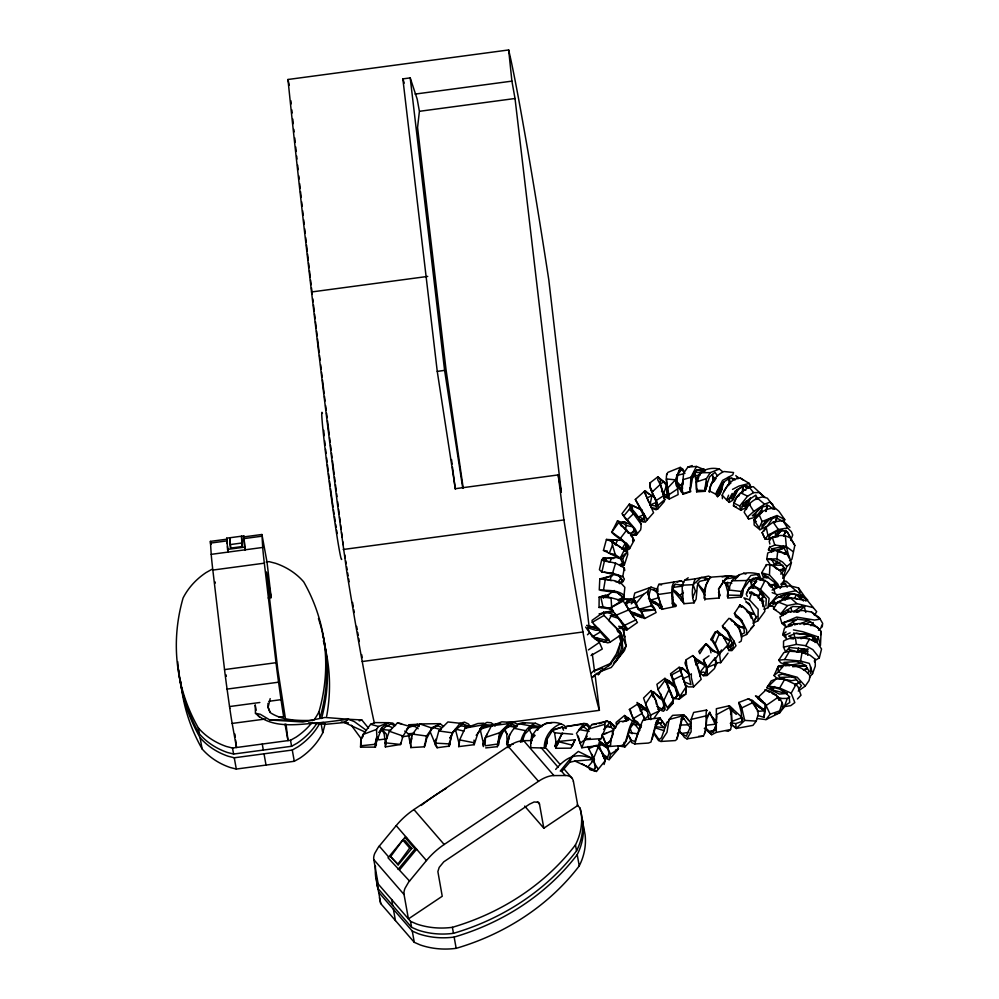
<?xml version="1.0" encoding="UTF-8"?>
<svg xmlns="http://www.w3.org/2000/svg" width="999" height="999" viewBox="0 0 999 999"><rect width="100%" height="100%" fill="white"/><g stroke="black" fill="none" stroke-linecap="round" stroke-linejoin="round"><path stroke-width="1.5" d="M498.651 740.296L497.377 746.665L485.689 747.914M680.244 467.382L667.919 472.352L666.645 474.375C665.322 482.804 668.98 490.771 669.268 499.001L678.109 494.617L677.709 488.798L675.424 479.832L680.244 467.382L683.016 469.23L683.953 471.491M707.329 710.639L706.393 710.089L693.668 712.424L691.108 719.405L691.096 731.805L686.937 738.873L684.427 737.424L681.143 732.791M706.018 483.516L705.132 491.296L706.917 485.601L706.83 481.393M723.563 482.754L720.154 494.105L717.532 496.653L715.596 494.08L722.577 480.394L732.791 474.837L733.553 472.527L724.025 471.516C715.734 474.987 710.314 483.391 709.278 492.132L710.139 486.725L712.624 481.693L715.833 478.671M766.258 510.939L767.057 504.57M497.377 746.665L499.525 732.804L509.015 723.588L513.836 722.489L518.106 724.425M691.32 673.776L691.308 677.572L693.581 686.862L688.149 686.887L685.938 685.114M762.462 592.894L762.449 595.891L760.526 593.756L761.688 591.458M656.168 703.958L656.181 701.236L652.359 692.856L653.421 691.683L659.602 698.239L663.336 700.561M807.754 655.344L807.354 649.313L789.472 647.502L785.589 651.735L783.503 647.102L783.553 641.083C793.406 635.064 806.568 637.562 816.67 641.845L821.54 649L819.33 657.841L814.222 661.001M704.307 728.371L711.738 734.702L716.283 732.392L716.358 708.716L729.258 705.769L742.07 717.532L732.13 721.353M728.209 649.2L730.868 649.837L730.893 646.278L732.879 644.555L726.66 630.282L724.238 627.909L727.697 630.931M614.335 590.521L608.503 594.58L602.21 596.653L611.051 597.752L611.75 609.14L602.946 606.68L599.05 607.492L599.15 597.127L605.506 595.179M753.059 623.251L758.016 620.704L758.154 609.303L749.425 599.8L743.918 597.877L745.666 600.037M631.43 613.099L644.755 618.493L656.106 612.562L655.032 609.877L651.311 605.831L647.777 591.408L649.238 588.099L651.161 587.175L657.454 589.335M683.691 582.479L681.256 580.794L673.776 582.03L672.077 586.55L671.765 592.532L672.352 604.133L674.088 605.844M741.158 636.962L746.553 634.49L746.628 630.082L741.196 619.505L734.44 613.411L739.897 605.144L742.844 606.48L749.15 613.036L751.373 618.418M706.393 710.089C705.406 718.693 707.754 728.296 703.383 736.126L686.937 738.873M705.132 491.296L696.665 491.833L696.365 481.968C697.789 470.392 709.365 466.608 719.392 469.068L722.314 471.378M810.414 673.613L810.576 666.895L809.277 663.373L800.536 661.063L784.615 659.552L778.671 660.239L780.856 662.886L789.709 665.759M483.866 744.193L483.953 740.584M633.466 617.007L626.598 606.043L626.735 601.261L631.405 599.238L635.476 601.086M730.581 722.677L735.726 723.613L741.795 721.54L741.258 712.15L738.736 702.497L748.351 698.788L752.284 700.436L763.211 709.165M625.237 721.266L619.692 721.428L614.223 728.271L610.826 739.597L610.664 744.967L607.142 746.59M672.364 696.94L674.775 698.551L679.233 699.138L685.814 694.105L686.088 686.912L679.12 667.282L670.504 673.776L673.613 679.595L677.659 695.691L674.775 698.551L672.165 697.027M692.257 465.546L687.874 467.082L683.691 473.151L681.543 492.232L675.511 480.994M725.798 730.644L728.171 731.343L730.544 729.545L731.655 725.212L731.118 713.161L729.258 705.769L733.328 709.877M757.717 499.038L755.806 495.104L743.581 503.234L740.896 510.277L733.478 505.856C733.778 497.052 742.344 491.283 749.125 487.112L753.358 486.713L764.872 497.452L759.19 492.594L753.546 492.619L747.602 496.178L739.735 506.031L740.896 510.277L744.892 508.154L748.438 503.558L750.374 497.814M612.362 575.699L599.8 578.896L599.263 589.984C607.467 590.646 616.858 589.647 623.751 594.967L623.838 597.739L620.916 600.474M765.908 606.056L766.258 598.738L756.618 588.074L753.009 588.024L753.408 585.551L757.379 578.533C765.521 578.933 772.652 584.914 774.924 592.632M779.482 587.35L777.684 583.866L769.455 574.987L769.929 564.822L766.408 564.635L761.663 572.852L763.099 576.598L767.095 577.934M786.013 631.917L782.766 634.727L785.376 635.102L786.438 638.661L782.766 634.727L784.465 628.234C794.055 621.565 807.105 622.627 817.319 627.31L821.128 631.443L820.441 645.504L818.231 636.962L802.734 631.705L793.456 629.907M746.515 486.113L749.113 486.813L743.268 485.939L735.301 491.196L730.756 498.301L732.205 499.063L738.099 489.273L732.854 500.162L729.307 502.372L729.507 498.364L732.192 493.444M636.301 535.014L636.937 532.529L635.064 528.796L623.751 515.984L629.42 509.215L630.631 505.956L632.33 505.506L632.479 509.677C637.537 515.197 642.644 521.753 640.621 529.857L636.301 535.014L630.581 535.676M805.669 600.799L805.806 598.264L798.538 587.961L790.271 585.864L777.259 587.212L772.09 590.109M376.436 740.821L375.437 747.127L360.564 747.152L361.076 743.081M470.017 726.261L468.494 724.038L464.523 722.14L460.127 723.276L452.435 732.854L448.826 746.503L449.475 742.207M483.816 723.189L477.859 723.526L465.122 728.096L459.665 739.909L458.678 746.615L474.2 744.68L477.909 733.154L482.467 724.974L486.938 722.389L491.246 722.776L495.104 726.086M608.316 597.265L608.503 594.58L605.469 597.427M776.123 536.463L781.742 530.319L775.773 536.088L769.355 538.361L769.63 534.415M682.779 590.734L682.779 601.848L672.552 589.872M644.405 515.484L644.205 518.069L641.395 520.067L638.786 519.63M531.056 742.869L531.73 734.29L529.083 729.195M410.402 742.22L410.801 747.589L424.45 746.802L424.65 744.28M685.851 692.232L686.213 687.986L680.381 669.442L682.529 668.206L689.51 674.337M758.303 715.634L764.01 717.307L765.197 703.558L758.154 698.613L763.124 701.61M776.235 587.961L776.585 583.978L763.898 574.225L765.284 576.61L768.081 577.459M498.751 741.121L498.376 745.366L499.587 736.163L503.346 730.744L511.85 724.138L517.082 726.31M623.838 597.739L624.85 587.35L620.791 582.867L614.31 580.631L599.8 578.896M742.257 492.432L742.856 486.263M755.906 499.488L756.168 496.928M689.76 487.612L690.759 491.583L682.954 494.305L682.929 493.556L690.159 491.458L690.921 477.285L696.44 466.458L705.169 469.98M728.621 485.576L729.033 481.605L728.034 477.41M531.081 742.981C530.993 727.01 551.361 717.095 564.472 725.636L565.859 727.859M650.849 507.38L656.118 508.666C658.578 499.225 648.813 492.032 649.987 482.904L657.841 476.848L667.207 484.702M663.798 498.476L664.148 495.379L660.202 483.479L660.339 479.483L663.686 481.918L666.458 485.551L667.07 496.553L668.206 494.53M763.885 609.29L768.056 607.679L769.118 598.376L760.464 589.56L753.408 585.551M625.586 529.932L626.098 525.499L622.402 522.677L620.279 524.063L621.565 526.498M666.708 710.401L672.964 703.396L673.326 700.224L665.983 679.857L668.843 680.619L675.524 685.976M710.838 577.784L708.803 576.073L695.254 578.821C691.907 586.288 691.345 595.067 694.043 602.834L683.903 603.696L681.268 599.25M816.008 642.457L816.333 639.61L813.636 636.838M626.648 543.256L625.187 549.837M758.378 597.902L760.651 591.645M782.929 578.121L786.825 566.458L782.504 562.012L776.86 558.803L777.809 550.749L773.925 550.499L767.731 552.996L766.745 559.278L770.554 565.059L782.367 565.222M663.473 495.292L665.584 497.14L668.156 497.252L668.456 494.767M822.227 626.972L822.652 623.364L819.342 617.657L811.5 612.037L802.559 610.501L788.711 611.75L785.152 613.074M683.903 603.696L682.342 597.352L682.167 585.214L693.119 584.677L701.186 577.397L709.415 579.008L699.362 581.418L697.339 585.714L696.128 599.088L694.043 602.834L693.855 600.649M507.992 739.31L507.28 744.692L508.016 747.714C506.431 738.336 511.675 729.47 518.893 723.763L522.727 722.677L535.539 723.301L541.92 726.036M656.48 500.974L655.806 506.018L650.012 505.007L651.935 495.479L644.268 491.458L635.327 499.438L647.377 519.73L645.354 522.177L640.471 521.028M715.459 728.621L716.882 715.821M726.66 630.282L733.865 640.933L732.966 647.589L730.868 649.837M795.204 598.438L795.766 594.33L801.198 599.338M605.282 561.088L605.656 558.453L618.893 557.292M696.703 490.284L704.732 490.497L706.443 478.621L710.264 472.639L719.392 469.068M761.937 601.186L762.374 598.214L764.41 596.316M820.604 634.977L821.128 631.443M743.244 590.721L742.232 595.941L741.096 596.99L727.709 598.076L728.283 589.934L731.892 580.806C738.448 572.34 749.4 571.528 759.015 574.125L761.288 579.495M688.885 720.516L683.716 714.71L672.602 715.359L669.018 719.53L666.995 732.317L660.926 741.458L658.578 740.621L653.658 733.266M767.057 508.666L767.532 505.631M769.867 544.03L769.23 541.433L770.591 538.473C776.81 534.94 784.415 534.14 790.596 538.236L794.817 545.404L791.932 559.19L789.547 560.701M458.678 746.615L459.44 741.995M603.496 590.147L605.319 579.383M622.789 576.585L624.288 567.844L615.584 563.161L601.635 560.189L599.4 569.68L601.873 572.052L612.587 573.151L622.789 576.585L624.4 579.083L622.914 581.793L619.73 583.728M690.446 489.011L693.331 473.651L697.339 469.855L703.808 469.105L704.919 471.328M742.632 492.794L743.206 486.213M764.01 717.307L766.071 705.556L765.197 703.558M800.536 661.063L802.147 652.022L789.46 651.236L783.828 652.609L778.671 660.239M400.649 743.131L400.599 744.48L385.377 746.927L386.226 742.394M784.839 593.693L783.928 598.463L777.846 602.847L773.276 604.258L772.726 602.11L777.846 602.847M677.597 474.65L676.61 486.026M695.729 658.478L692.844 655.569L686.251 659.677L686.625 665.659L690.946 684.627L683.94 681.718M683.716 714.71L682.117 715.996L677.11 739.073L675.361 740.559L660.926 741.458M676.61 738.698L679.457 731.58L682.105 718.681L684.065 718.818L690.559 728.259M766.133 565.933L766.408 564.635M705.931 665.097L694.879 657.916L696.403 660.327L705.069 665.796L699.637 672.764L703.134 675.524L705.506 673.289L706.468 668.768L703.471 659.702L709.028 655.844M648.676 596.166L650.574 589.16L657.829 591.396M789.472 647.502L789.035 649.475L797.264 651.835L804.457 650.898L808.203 649.038M681.88 485.452L683.154 479.72M741.096 596.99L741.558 591.495L746.84 580.506L750.861 575.449L759.015 574.125M814.622 662.037L815.234 659.303L810.014 655.194L802.147 652.022L805.644 653.958M498.951 741.021L503.346 730.744L499.7 735.551L501.585 732.367M773.276 604.258L774.237 600.024C783.94 592.22 798.151 591.808 807.729 600.024L804.457 597.627M760.326 579.932L758.229 577.684L749.849 580.007L741.558 591.495L740.709 595.192L742.057 593.431M679.233 699.138L679.869 696.428L686.088 686.912M601.873 572.052L604.52 560.639M312.662 720.379C298.439 720.741 282.355 720.654 270.217 712.587L268.144 707.18L270.18 698.626M375.437 747.127L374.987 744.305L376.873 736.35L376.498 729.407L378.509 726.485L388.411 722.689L392.769 723.076L395.554 725.524M425.099 745.154L426.673 738.536L432.167 728.171L440.172 723.663L443.506 726.435M722.052 484.24L720.291 491.72L717.969 493.369L723.963 481.88L729.982 477.934L735.289 479.782M617.032 629.382L619.742 630.844C623.026 638.511 619.293 646.852 617.981 654.607L608.866 665.621L592.395 676.985M556.006 748.276L557.879 741.52L575.124 739.76L570.841 748.164L556.006 748.276L554.994 746.053L555.993 741.882L554.532 732.704L551.498 729.595M386.064 742.095L385.552 744.218L384.165 733.94L381.993 729.532L390.684 730.319M765.821 511.538L767.282 505.581M603.646 757.754L609.14 759.677L610.514 754.195L601.798 735.027L612.075 730.806L612.587 733.703M665.596 726.086L659.752 717.869L656.48 722.502L661.051 722.851L660.589 724.687L664.497 727.722L655.506 726.685M773.126 509.115L768.618 505.606L761.812 506.993L752.309 515.684L754.607 516.296L757.841 514.735L761.675 510.327L762.736 506.031M704.757 600.049L705.406 599.075L719.055 598.051L719.817 595.217L718.918 591.071M449.213 746.128L437.125 747.727L435.502 743.144L438.798 730.956L447.939 721.952L460.127 723.276M621.303 566.396L622.652 563.511L620.591 558.853L603.458 550.399L606.43 539.435L622.877 540.447M652.135 739.16L654.882 729.145L659.752 717.869L665.621 725.936M690.634 726.161L686.388 736.213L681.306 733.503L678.533 729.545M783.978 522.252L784.727 519.555L778.883 511.226L775.636 508.528C766.82 507.142 758.678 513.099 754.008 520.117L754.17 525.062L759.927 529.707L767.244 526.186L773.189 517.382M697.589 481.056L699.038 475.911L702.297 471.241M730.431 723.513L736.263 728.458L752.959 725.374L756.28 721.091L758.129 714.535L758.029 711.101L752.284 700.436L752.459 702.772L758.029 711.101M408.566 724.762L419.205 724.213L409.39 726.323L403.009 736.051L400.599 744.48L385.252 742.819L385.377 746.927M775.986 521.353L777.247 516.933M604.095 764.497L605.207 760.676L602.597 752.934L596.328 745.304L588.723 748.651L593.581 758.378L595.292 768.381L593.918 769.742L574.949 761.063L569.655 762.287L561.763 771.453M619.105 635.976L620.928 641.57L616.308 653.995L608.866 665.621L611.313 663.811M777.809 550.749L786.675 553.958L789.085 556.368L791.42 562.674L789.485 569.243L783.216 578.433M658.516 477.235L657.654 479.695L660.252 484.465L664.822 499.5L664.173 501.673L658.066 508.678L656.143 509.765L652.434 508.616M756.892 718.518L765.996 719.592L770.129 714.173L779.732 710.851L782.192 702.597C778.421 695.991 772.402 691.196 764.884 689.747M410.801 747.589L410.502 740.097L412.575 734.115L419.98 723.95L432.167 728.171L426.561 736.026L424.45 746.802M612.587 573.151L615.584 563.161M743.581 503.234L742.207 506.381L745.341 505.906L748.75 499.363M816.533 642.519L818.231 636.962M777.297 669.293L778.171 666.458C789.048 662.712 803.933 666.196 810.201 676.286L809.015 680.669L805.269 686.088L798.238 691.046M609.977 580.382L611.313 576.061L613.623 574.275M673.776 582.03L658.778 584.39L657.005 589.073L657.617 594.555L662.549 609.228L661.525 609.34L675.624 606.43L676.323 605.369L672.827 601.997L674.163 605.781L672.876 605.794M520.442 742.307C522.465 734.265 527.297 726.048 535.539 723.301M622.127 566.196L624.3 565.109L627.734 554.532L627.459 551.823L611.775 541.495L606.43 539.435M714.797 666.358L715.983 662.699L715.034 658.041L707.329 667.369L707.217 675.399L703.134 675.524L707.217 675.399L714.397 668.643L716.67 663.661L715.034 658.041M749.425 599.8L751.872 592.307L749.6 591.982L749.712 593.468M412.088 737.999L410.239 743.556L408.316 733.815L404.732 731.056M602.934 756.355L607.579 757.517L609.128 752.834L603.334 737.062M504.245 729.944L506.73 733.778L507.28 744.692L506.63 743.656L509.702 734.352M730.669 725.586L731.493 723.101M676.86 477.809L678.296 473.526L681.58 469.33L684.952 473.426M727.11 647.34L727.871 645.054L722.652 635.639L715.309 631.718L710.751 639.497L715.159 643.568L719.492 653.783L720.654 662.699L715.446 662.649M798.563 647.951L797.264 651.835L804.02 648.875L804.457 650.898M747.065 592.782L747.926 590.234L751.211 586.962M652.172 695.341L653.421 691.683L651.985 694.143M666.458 485.551L663.823 493.206L661.5 491.383M730.556 714.11L731.543 711.251L730.469 708.416L730.581 709.49L736.3 714.335M360.564 747.152L360.801 739.747L363.112 734.452L370.629 724.287L375.237 722.602L388.411 722.689L381.905 727.559L378.958 732.379M704.42 733.591L705.744 729.819L706.755 719.105L709.777 712.275L715.147 724.213L706.081 725.286M575.124 739.76L571.778 746.503M385.252 742.819L389.323 731.243L397.465 722.901L401.561 723.738M821.852 625.137L820.766 628.234L818.456 630.269M789.847 696.902L787.262 698.426L784.665 705.769L789.734 702.509L789.06 696.328L783.291 690.634M704.732 490.497L709.64 476.81L714.997 472.377L717.469 475.836M809.477 677.235L812.549 673.688L815.284 666.058L815.234 659.303M598.264 745.504L581.805 747.764L588.736 728.983L591.758 724.612L607.442 721.053L614.16 725.774L615.434 728.383M727.859 646.153L729.832 640.721L723.85 637.936M704.869 491.158L706.917 485.601M774.962 522.514L777.047 516.833M634.84 743.943L639.198 728.471L643.031 719.992L659.752 717.869L656.58 720.841L650.973 742.07L648.463 743.056L634.84 743.943L631.68 742.619L628.908 736.138M727.347 631.006L728.945 633.116L723.338 627.946L722.427 625.923L728.995 618.294C736.588 622.552 743.731 632.117 741.121 641.196L739.098 642.394M623.051 629.52L626.773 630.019L627.335 628.521L610.302 607.954L623.239 601.061L624.213 599.25L631.405 599.238L634.053 601.198L631.268 603.846M521.915 742.082L524.987 733.903L533.466 725.599L541.72 726.748M598.788 740.521L601.061 738.686L605.357 728.171L604.695 724.35L605.894 721.191L609.977 722.09L614.16 725.774M686.251 659.677L684.964 663.061L686.625 665.659M773.363 551.46L768.468 549.825L769.767 546.453M728.583 495.204L726.698 500.049L729.307 502.372M790.646 540.359L792.731 535.002L791.283 531.618L787.587 527.984L782.716 520.479L773.139 522.177L766.158 527.135L762.125 532.592L765.197 539.185L770.604 539.423M611.775 541.495L612.512 545.054L609.278 553.271L615.234 554.507L620.179 558.254L622.652 558.628L627.459 551.823L620.179 558.254L617.007 557.38M715.459 726.41L713.099 732.367L709.652 731.693L705.257 727.672M487.075 734.14L482.792 744.642L483.553 743.88L480.094 729.108L491.933 725.749M641.508 725.087L634.802 741.395L631.443 740.434L628.546 735.114M609.865 562.112L611.45 558.216M593.581 758.378L597.814 748.026M227.048 539.16L210.389 541.383L211.214 554.345L262.712 547.452L261.938 534.54L266.995 561.925L271.179 597.589L268.157 598.001M812.199 625.037L813.236 622.502M692.607 477.859L694.867 472.365L697.339 469.855M783.528 535.988L785.901 530.257M719.542 633.291L715.197 643.618L712.287 639.984L710.751 639.497M783.878 535.751L785.614 531.63M734.09 503.234L736.763 496.965L740.634 492.819L747.602 496.178M613.161 733.89L610.027 742.582M712.287 639.984L715.821 631.78L717.494 631.168L721.84 635.252L730.793 640.596M754.607 516.296L756.43 512.087L761.563 506.88M741.795 721.54L742.919 718.943M381.905 727.559L376.061 743.206L376.323 745.129L376.223 739.035M739.098 606.93L739.897 605.144C747.564 608.641 753.721 616.907 753.808 625.474L746.553 634.49M692.619 597.689L695.479 591.233L693.119 584.677M778.521 529.97L775.773 536.088L775.037 531.668M569.655 762.287L572.377 756.293L578.334 751.423L594.417 759.377L591.97 761.213M746.278 509.527L747.901 505.944L750.324 504.345M607.654 746.615L623.588 745.429C627.859 737.936 627.822 728.833 632.404 721.515L634.889 720.267L637.562 722.027L639.61 725.249M626.735 601.261L625.811 603.271L626.598 606.043M796.078 679.832L791.62 680.694L776.435 677.846L774.025 675.511L778.171 666.458L780.931 666.183M615.509 544.542L617.419 540.422L609.715 539.785L613.086 542.469M759.927 529.707L759.19 527.872L762.112 521.553L776.972 515.472L784.727 519.555M572.627 734.228L562.175 733.278L556.381 745.554L554.994 746.053M719.967 635.164L720.479 634.078L717.494 631.168L719.342 634.165M673.326 700.224L667.369 707.704L658.054 689.672L656.93 684.303L664.909 678.333L668.905 689.785L663.998 700.174L665.134 709.59L663.448 711.251L657.767 709.178M756.693 581.393L749.063 588.086L746.216 594.08L747.289 596.378M599.412 672.839L598.201 674.862L601.298 671.191L611.226 667.494C619.23 658.016 625.074 645.129 620.666 632.692L618.356 631.268M683.191 585.302L675.024 584.265C671.578 589.697 672.652 596.428 673.201 602.497L672.827 601.997M722.427 498.676L722.215 495.154C725.436 487.425 731.006 478.434 740.309 478.059L749.262 483.416L751.023 487.025M620.179 558.254L624.512 549.575M682.167 585.214L684.615 580.307L688.211 577.797M757.03 579.233L757.379 578.533M624.7 551.036L627.996 547.152C624.013 540.584 616.67 537.587 611.7 532.292L617.482 520.879L620.691 522.015L624.425 521.89L631.48 525.062M710.838 484.765L712.337 481.793M506.63 743.656L509.228 738.536M760.464 589.56L765.134 580.357M513.836 722.489L501.798 721.84L491.446 725.798L485.452 737.437L483.029 744.58L483.316 746.59M780.082 588.511L784.165 580.619C784.065 572.764 777.047 566.82 769.929 564.822M764.16 530.993L766.158 527.135L767.931 535.314L765.197 539.185L762.125 532.592M562.175 733.278L557.879 741.52L572.777 745.279M681.842 719.929L683.703 716.345L685.639 716.458L691.158 723.363L687.649 724.837L680.194 725.037M720.017 493.269L722.152 489.185M708.591 580.319L705.981 585.314L703.983 598.201M721.528 649.937L714.51 660.414M729.869 587.986L727.771 591.883L727.547 597.002L727.821 592.082L725.249 582.554M774.537 589.51L776.623 585.626M436.288 738.736L434.49 742.057L429.995 731.393M627.609 548.776L625.836 551.223L629.632 548.613L634.203 540.222L630.706 534.365L617.482 520.879M782.205 706.992L790.771 705.631L794.817 702.584L791.183 693.169L795.953 684.59L784.64 679.42L776.173 678.895L771.24 680.868L766.832 687.737L779.295 694.068L786.85 693.443M761.675 598.476L763.548 595.167M756.718 616.383L753.795 621.515L756.243 617.432L749.113 603.558L745.878 601.748L749.675 605.019M766.832 687.737L776.173 678.895M783.503 647.102L796.39 644.392L805.756 645.704L809.577 638.985M767.844 685.938L779.707 688.011L784.64 679.42M784.615 659.552L789.46 651.236M660.089 608.366L662.012 606.256L656.006 602.647L649.55 600.724L657.567 604.782L660.089 608.366L660.976 606.855L658.054 594.929M625.499 542.969L621.828 549.213L626.148 547.44L626.71 545.267L625.386 543.119M537.537 730.331L539.06 727.834M615.609 661.837L622.914 649.887L622.152 641.395L620.928 641.57M589.497 769.43L596.453 771.453L605.207 760.676M566.108 728.546L562.162 727.085L552.884 729.757L546.59 739.972L545.516 746.453L547.127 743.081L546.291 739.272M610.826 739.597L606.58 745.242M705.968 643.718L699.787 653.683L698.825 651.348L705.968 643.718L710.102 648.438L710.963 652.834M814.385 615.372L816.683 611.675L807.704 600.874L790.172 597.664L777.834 601.86L773.488 608.778L783.241 615.496M774.662 686.538L772.489 689.984L770.229 687.699L772.926 686.725L772.489 689.984L784.277 693.019L787.187 692.944M731.817 583.266L727.334 582.442L726.023 584.527L722.652 580.456M723.638 491.983L728.209 484.802L730.818 483.229M735.139 579.482L739.635 574.562M696.665 491.833L696.852 488.886M706.418 717.494L709.777 712.275M650.786 719.655L650.624 715.084L645.591 703.895L652.172 693.706L650.849 690.883L653.646 692.145L659.877 697.489M680.943 670.654L682.529 668.206L688.923 673.913M664.098 705.694L661.925 709.065L656.755 706.318M672.901 587.537L675.024 584.265M535.014 735.501L532.08 738.436L530.656 744.13L530.869 747.677L545.079 748.051L547.29 741.608L546.728 738.711M614.897 727.684L609.977 722.09L605.357 728.171M363.249 736.088L360.801 739.747L361.176 744.367M555.681 769.417C567.469 755.531 577.397 752.372 594.417 759.377L574.949 761.063M604.682 561.301L603.458 557.966L601.635 560.189L603.458 557.966L605.656 558.453L606.218 561.55M768.056 607.679L771.328 602.872M576.46 733.453L583.903 723.451L587.162 723.788L590.109 726.997M642.819 615.946L641.645 617.607L631.293 613.486L634.939 613.211L642.819 615.946C641.033 609.24 634.278 605.769 633.428 598.513L634.777 593.019L651.161 587.175M654.108 718.131L659.165 710.926L656.181 701.236L652.172 693.706M723.963 481.88L716.907 491.845L717.532 496.653L719.305 494.63M674.775 698.551L678.146 693.781M618.281 581.768L620.741 578.309L618.418 575.137M587.25 736.176L584.74 739.697L580.207 743.293L581.805 747.764M768.468 549.825L770.504 546.977L774.799 545.017L786.338 546.64L793.144 551.66M613.448 663.436L620.304 655.444M622.127 652.959L626.086 645.878L623.513 629.457M807.567 673.189L809.053 671.166L805.419 665.172L796.353 661.538L783.89 662.399L790.733 665.097L797.464 666.345L806.555 665.746L792.657 666.72M390.597 856.643L402.797 840.084L404.907 840.446L411.825 848.426L398.326 864.772L390.597 856.643L398.326 864.772M397.515 864.635L409.715 848.064L411.825 848.426M762.087 603.458L763.86 601.073L759.74 600.149M719.193 596.053L719.817 595.217L718.493 592.395M658.054 689.672L665.197 680.144M656.43 722.889L658.279 720.441M611.7 532.292L618.618 522.714M611.575 531.98L620.416 538.311L626.773 529.97M765.996 719.592L779.794 712.749L783.641 707.742L782.192 702.597M720.654 662.699L728.021 653.134M623.751 515.984L621.94 513.698L629.382 504.058L641.021 509.615M758.016 620.704L764.822 611.376C764.884 603.146 758.803 596.066 751.872 592.307M767.12 520.092L762.1 525.149L761.937 527.534L770.903 517.757M798.663 689.173L801.41 685.639L795.454 678.284L789.56 675.674L782.367 674.2L778.296 675.249L779.994 677.484L793.418 676.822M620.579 524.987L622.402 522.677L624.425 521.89L626.71 523.863M615.734 661.688L624.437 650.611L626.086 645.878L620.666 632.692L617.744 631.78M775.274 508.653L767.382 498.201L763.099 496.928C754.695 497.777 746.927 504.345 744.18 512.287L748.588 518.981L755.444 517.345L761.675 510.327M676.972 475.187L681.58 469.33L679.332 470.741M618.531 600.973L622.664 596.915L616.383 591.733M521.353 740.808A24.85 11.376 -40.9 0 0 508.229 746.378L413.923 809.565A39.411 18.032 -40.9 0 0 396.191 825.624L378.296 847.314L374.762 853.371A21.891 10.015 -40.9 0 0 373.788 859.59L378.171 883.978M676.798 475.412L678.296 473.526M508.229 746.403L538.486 781.33L444.18 844.492A39.411 18.032 -40.9 0 0 426.448 860.551L408.554 882.242L405.02 888.298A21.891 10.015 -40.9 0 0 404.046 894.517L408.429 918.905L442.232 896.265L437.874 871.578L439.198 867.382L443.781 861.825L529.507 804.17L534.115 801.972L538.411 802.309A12.375 5.657 -40.9 0 1 539.497 804.12L543.831 828.208L577.759 805.481L573.426 781.443M680.219 488.661L682.205 486.176L677.884 484.265M476.173 735.314L485.277 724.7L493.419 725.324L483.479 726.548L479.857 729.233L485.277 724.7M786.3 613.523L780.444 614.21L787.362 605.606L796.965 603.671L813.273 607.617M718.406 589.16L723.588 581.493L729.545 575.761L737.724 576.71M644.755 618.493L641.42 611.463L638.461 609.415L636.313 603.184L643.531 594.368L647.777 591.408M560.252 771.066L572.377 756.293M406.581 837.624L404.97 837.337L388.049 857.816L409.515 881.031M398.089 869.417L415.01 848.925L416.62 849.225L399.7 869.704M780.706 574.125L784.677 569.517C781.705 562.499 773.95 559.365 766.745 559.278L771.353 559.04L774.525 564.435L777.334 561.038M774.025 675.511L778.221 672.09L784.515 664.697M643.019 521.79L642.494 519.23L645.254 515.996M593.918 769.742L595.666 767.719M609.14 759.677L618.431 748.9L617.769 745.991M587.449 767.357L593.418 760.514M785.127 600.199L790.334 594.23M647.377 519.73L653.558 512.712L644.268 491.458L645.279 490.696L648.738 493.781M727.859 647.802L732.791 642.432M618.356 745.916L624.912 746.94L631.268 740.097M797.477 698.963L800.998 695.204L798.014 686.788L795.953 684.59M667.369 488.399L675.424 479.832L676.41 485.914M551.023 731.73L552.884 729.757M727.871 645.054L719.492 653.783L712.349 640.596M680.581 670.229L682.529 668.206L679.12 667.282M456.268 728.496L453.758 731.081L449.925 738.199L451.098 735.938L449.675 745.217L449.662 742.407M406.456 729.32L409.39 726.323L397.465 722.901M623.451 744.193L626.098 741.483L630.007 728.833L634.29 721.927L639.46 724.812L640.896 727.584M797.502 594.605L799.487 596.366L805.806 598.264L795.941 590.671L777.559 594.767L768.606 605.644L774.475 606.843L768.993 605.082M750.898 628.383L753.808 625.474M677.347 733.691L679.457 731.58M753.408 584.79L755.594 582.617M651.223 690.459L643.556 698.014L645.591 703.895M663.998 707.03L661.925 709.065L663.985 708.791L663.586 704.345L660.501 693.468M628.271 533.054L631.306 533.229L634.527 530.069M759.19 527.872L754.008 520.117L761.937 512.387M580.956 727.709L579.083 729.545L589.16 731.38L583.878 726.922L580.956 727.709L586.013 724.687L589.385 727.934M627.135 519.867L633.466 513.723L629.382 504.058M632.916 541.446L633.965 540.434L632.542 540.359M730.456 723.451L736.263 728.458L744.705 720.404L756.28 721.091M556.381 745.554L558.329 743.706L555.993 741.882L558.978 741.483M763.973 703.558L755.456 695.928L758.591 696.927L765.746 690.134L769.605 692.02M502.222 731.305L505.856 727.909M658.066 508.678L658.004 505.382L656.243 500.437L651.985 492.12L660.252 484.465M810.926 625.699L812.999 623.788M591.508 672.914L593.681 670.928L611.101 663.186M592.644 677.222L596.977 673.264M379.358 732.542L386.238 726.261L390.959 723.975L394.817 725.586M587.449 634.765L589.66 632.742L587.674 627.734L591.333 627.235L599.163 629.22M812.662 639.422L814.809 637.474M774.462 509.34L772.664 504.308L770.017 502.122L764.547 504.158L753.758 511.451L747.964 516.67L748.588 518.981M603.583 729.382L607.442 725.911L611.138 727.085L613.636 730.144M693.581 686.862L701.186 679.357L694.879 658.391L692.844 655.569M470.154 726.972L462.787 723.8L452.435 732.854L438.798 730.956M658.004 505.382L664.822 499.5M643.506 719.992L649.088 715.309M786.825 566.458L791.42 562.674M632.317 720.928L624.587 715.484L616.158 722.389L616.108 724.05L618.756 723.176M308.579 722.926L325.524 724.312L344.368 722.527L348.389 719.255L361.813 719.954L368.531 728.159M779.732 710.851L783.641 707.742M665.971 682.492L668.843 680.619M430.744 729.27L440.172 723.663L419.98 723.95M529.97 728.246L533.466 725.599M668.681 720.966L666.808 722.377L661.525 737.712L659.015 739.647L653.833 732.205M783.678 546.353L780.169 548.988L775.986 550.262L771.715 548.888L783.166 546.441L786.338 546.64L789.372 558.453L783.166 546.441M579.857 729.295L586.013 724.687M789.41 594.355L783.928 598.463L778.433 596.715M796.94 612.3L804.819 606.555M631.405 599.238L625.811 603.271L634.053 601.198M784.352 553.696L786.688 552.022M793.368 611.962L801.885 605.931M615.759 615.409L607.367 612.462L603.671 612.15L592.045 620.354L592.257 622.34L609.028 639.697L609.902 642.307L607.729 642.844L595.192 639.035M805.032 669.942L807.354 668.306M778.845 700.112L781.193 698.463L787.262 698.426M626.773 630.019L637.449 622.514L623.239 601.061M599.163 746.066L601.51 744.442L608.104 747.102M770.129 714.173L766.071 705.556L778.258 697.177M588.386 649.924L599.388 642.407L602.285 649.013L591.008 655.519M460.514 725.336L462.787 723.8M609.902 642.307L620.554 635.127L616.845 628.508L608.641 620.391L612.075 614.547L617.544 616.271M669.143 494.567L677.709 488.798M618.98 583.241L622.564 580.819L619.78 576.148L604.295 572.127M771.478 552.135L773.925 550.499M610.514 754.195L618.431 748.9L615.609 750.087M811.65 639.835L813.998 638.286L815.009 642.494M634.727 721.365L629.382 709.427L637.612 704.058L637.037 702.447L647.389 710.077M625.149 626.648L625.499 628.821L618.806 628.309L624.974 625.549M614.223 728.271L616.108 727.06M727.871 648.226L730.893 646.278M683.453 592.794L679.582 595.304L674.775 591.957M695.716 664.834L699.375 662.474M656.243 500.437L664.148 495.379M784.29 553.833L786.737 552.26M735.301 491.196L743.88 485.776M528.671 729.357L531.755 727.397L540.234 727.222M507.055 727.147L511.85 724.138M647.464 710.039L640.734 704.819L638.898 705.981L647.614 711.55M780.444 614.21L792.881 606.468L804.307 606.98L805.831 612.412M818.768 628.546L808.74 620.504L797.414 619.23L788.273 624.887L791.233 625.199M660.264 484.028L663.686 481.918L657.841 476.848M631.306 533.229L634.415 531.318L634.228 528.746M600.624 631.805L592.295 636.85L607.879 640.671L594.243 624.949M729.507 498.364L726.698 500.049L722.215 495.154M633.341 718.618L642.345 713.224L638.249 703.858L640.734 704.819M681.218 600.399L683.029 599.313L676.123 591.67L672.652 589.335M592.257 622.34L604.008 615.421L603.671 612.15M600.012 671.827L603.758 669.667M211.938 569.293L205.956 572.652A70.242 60.277 -10.2 0 0 183.067 598.039A223.676 191.92 -10.2 0 0 198.339 727.909L199.413 733.915A70.242 60.277 -10.2 0 0 227.472 752.484L233.591 754.045L291.596 746.278L297.153 743.156A70.242 60.277 -10.2 0 0 317.32 722.614M198.339 727.909A70.242 60.277 -10.2 0 0 226.398 746.478L232.517 748.039L290.509 740.271L296.079 737.15A70.242 60.277 -10.2 0 0 312.163 722.389M178.746 669.979A223.676 191.92 -10.2 0 0 200.087 737.674A70.242 60.277 -10.2 0 0 228.147 756.231L234.266 757.791L292.27 750.037L297.839 746.902A70.242 60.277 -10.2 0 0 320.092 722.739M181.418 687.262A223.676 191.92 -10.2 0 0 202.11 748.925A70.242 60.277 -10.2 0 0 230.182 767.494L236.301 769.055L294.293 761.288L299.862 758.166A70.242 60.277 -10.2 0 0 322.752 732.779A223.676 191.92 -10.2 0 0 325.087 723.763M736.763 496.965L739.148 495.629M767.931 535.314L778.346 529.52L787.587 527.984M712.624 481.693L714.834 480.469M540.122 726.51L546.678 722.926L551.923 722.627M716.295 714.784L729.17 707.816M671.49 674.987L679.919 670.454M788.711 611.75L779.919 616.92L781.93 623.388L796.702 617.082L814.51 620.054L820.029 619.18L811.5 612.037M647.102 497.989L651.935 495.479L654.357 497.402M794.779 684.964L800.137 682.18M764.797 521.678L771.116 518.419L775.973 517.519L782.267 521.128M732.517 489.385L739.048 486.038L749.262 483.416L750.087 487.849M610.302 607.954L624.213 599.25L632.904 599.575M794.542 684.952L799.987 682.167M741.108 634.577L744.492 632.854L743.393 624.812L738.273 617.095L737.599 617.345M561.013 723.763C551.348 727.21 544.517 736.725 544.268 746.952L545.079 748.051M673.613 679.595L681.867 675.499M804.07 624.75L810.564 621.54M803.408 669.904L807.167 668.044M650.624 715.084L659.165 710.926M407.817 727.859L417.47 724.287L419.143 726.448M624.962 625.149L636.138 619.742M744.705 720.404L741.745 707.916L752.459 702.772M769.617 585.701L776.46 583.641M785.376 635.102L790.159 632.866M640.159 710.838L643.905 709.14L647.414 710.464M807.854 651.211L801.985 652.772M643.868 514.61L638.336 517.07L641.695 518.031L642.494 519.23M749.849 580.007L758.229 577.684M750.798 592.944L751.735 592.532M507.18 727.334L509.84 726.173L516.683 726.985M759.165 579.845L764.71 577.447L768.506 577.297M615.696 615.409L628.558 609.939M606.268 640.896L603.808 641.945L595.229 639.285M682.467 678.821L689.31 675.936M777.272 550.761L785.326 547.402L776.81 550.824M784.277 568.706L780.306 570.354L784.64 569.055M650.012 505.007L656.58 502.31M643.531 594.368L633.428 598.513L636.313 603.184M799.812 623.975L808.104 620.579M774.525 564.435L779.932 562.262M716.67 663.661L707.329 667.369L703.471 659.702M809.415 634.79L816.333 639.61L809.415 634.79L795.928 633.329L788.686 636.163L793.518 637.974M685.814 694.105L679.869 696.428L675.486 685.988M619.73 564.635L622.652 563.511M780.344 596.565L787.374 593.881L794.33 593.918M625.923 721.141L628.596 720.129L624.762 718.181M363.112 734.452L376.498 729.407M682.829 484.115L680.094 485.127L676.223 480.881M617.619 599.875L620.117 598.963M670.754 704.208L672.964 703.396M631.293 535.077L635.476 533.578C634.402 525.624 626.148 521.391 622.752 514.485M359.165 720.903L361.813 719.954M551.648 730.793L562.162 727.085L563.523 730.207M695.479 591.233L696.428 590.909M715.459 729.72L709.652 731.693L715.346 730.306M696.365 481.968L706.443 478.621M622.714 721.852L626.673 720.541L624.587 715.484M499.525 732.804L485.452 737.437L485.089 745.816L497.377 744.068M696.465 470.342L699.537 470.504L703.808 469.105M599.1 723.713L607.442 721.053M771.24 585.639L775.236 584.365L770.541 585.027L776.548 584.552M677.035 582.117L681.256 580.794M599.05 607.492L599.962 607.205M777.322 584.328L771.128 585.689M627.959 609.54L636.463 606.917M690.921 477.285L683.166 479.595L682.055 488.923L682.929 493.556M593.681 670.928L602.584 668.281M648.451 598.776L650.998 599.974L658.141 597.902M788.036 626.698L791.957 625.561M794.567 624.812L797.177 624.05M588.736 728.983L604.695 724.35M611.313 576.061L603.396 578.346L611.326 580.656M605.993 743.169L610.476 741.882M800.886 638.698L811.213 635.776M603.458 550.399L607.454 551.123M636.588 606.693L638.461 609.415L651.311 605.831M613.136 610.352L604.145 612.849L613.099 611.925M774.637 714.185L779.794 712.749M655.282 724.425L661.051 722.851M669.018 719.53L682.117 715.996M603.221 606.93L600.611 607.617L611.75 609.14L608.216 607.804M590.372 738.224L584.74 739.697L601.061 738.686M676.548 475.574L683.553 473.788M513.274 744.13L507.529 745.604L510.477 746.315M769.118 585.302L772.052 584.552M790.733 665.097L802.372 663.136M691.108 719.405L706.218 715.833M797.414 619.23L783.828 622.389L786.375 627.285L781.93 623.388M632.792 540.996L633.054 539.248M603.371 596.166L599.15 597.127L611.051 597.752L621.815 600.674M700.249 474.8L695.903 475.736L694.617 473.126M782.229 582.417L786.475 581.505L790.609 585.177M434.278 726.573L437.924 725.836L441.321 727.235M716.283 732.392L730.544 729.545M610.476 611.638L599.088 613.886L601.823 614.21M699.637 672.764L703.671 672.027L705.506 673.289M777.984 536.638L772.402 537.662L774.799 545.017M465.122 728.096L482.467 724.974M778.571 569.954L784.59 568.893M583.903 723.451L566.233 726.535L582.767 724.188M797.726 637.911L811.188 635.614M722.052 576.91L729.545 575.761L735.014 577.509L726.211 578.796M787.637 598.876L790.384 598.463M602.409 733.978L606.543 733.353M681.306 733.503L688.91 732.354M657.617 594.555L671.765 592.532M684.615 580.307L695.254 578.821M673.164 587.387L683.079 586.026M374.388 723.151A616.883 16.583 82.4 0 1 362.237 661.525A613.611 16.496 82.4 0 1 346.728 571.278L337.5 504.47A851.91 22.902 82.4 0 1 311.538 291.97A851.91 22.902 82.4 0 1 291.196 110.677L287.962 79.495L508.666 49.95L510.651 58.716A613.611 16.496 82.4 0 1 523.401 125.537A616.883 16.583 82.4 0 1 548.801 279.857L589.21 627.597M455.432 489.323L437.25 371.378L402.859 78.871L410.214 77.897L417.195 99.138L419.393 111.314L417.57 127.51L446.004 369.368L463.224 488.136M415.06 94.093L511.9 81.131L515.022 98.501L561.313 492.295L558.191 474.925L455.194 488.711A851.91 22.902 82.4 0 1 452.485 467.207M419.717 111.264L515.022 98.501M311.538 291.97L427.722 276.423M437.25 371.378L444.605 370.392L462.787 488.336M227.51 546.49L227.909 552.11L226.711 538.174L243.806 535.889L245.005 549.825L243.806 535.889M243.719 536.925L261.888 534.49M210.402 543.106L227.098 540.871L226.711 538.174M244.193 538.573L261.9 536.201M230.082 544.592L241.845 543.006L241.521 536.213L242.357 546.528L230.594 548.101L229.745 537.787L230.594 548.101M227.522 549.413L244.618 547.127M343.219 549.487L563.911 519.942L567.432 541.733A613.611 16.496 82.4 0 0 582.941 631.98A616.883 16.583 82.4 0 0 599.4 710.339L506.805 722.727M266.134 562.037L269.081 561.638L275.649 563.324A70.242 60.277 -10.2 0 1 303.708 581.88A223.676 191.92 -10.2 0 1 318.981 711.763L320.055 717.769A223.676 191.92 -10.2 0 0 318.456 618.531M264.323 563.174L276.024 662.699L224.538 669.592L212.837 570.067L264.323 563.174A39.411 1.061 82.4 0 1 262.712 547.477M362.237 661.525L582.941 631.98M224.525 669.567A24.85 0.662 82.4 0 0 226.848 687.424L227.073 689.098L278.571 682.192L281.293 701.373A29.558 0.799 82.4 0 0 283.666 716.533M227.073 689.098L229.545 706.555L259.84 702.497M268.931 701.286L281.044 699.662M229.795 708.279A29.558 0.799 82.4 0 0 232.168 723.426L265.497 719.005M279.121 717.17L283.666 716.57M386.426 738.848L378.708 739.884A616.883 16.583 82.4 0 1 377.947 737.312M401.86 736.787L409.578 735.751M491.371 724.799L500.636 723.563M723.451 628.021L724.949 627.822M317.707 723.164L348.389 719.255L354.37 721.64L366.496 730.456M491.446 725.798L509.015 723.588M641.42 611.463L655.032 609.877L638.461 609.415M705.132 579.495L709.415 579.008M361.051 745.766L374.987 744.305M414.423 733.191L408.316 733.815L412.25 735.664M785.064 665.784L789.185 665.384M749.063 588.086L753.321 587.699M323.626 722.439C301.436 723.663 273.426 730.344 255.469 713.311L255.195 704.857L256.169 710.264M757.379 711.388L764.872 710.751L752.434 702.896M781.056 584.19L785.551 583.828L787.15 587.287M626.048 718.481L628.671 718.269M591.758 724.612L596.228 724.263M687.874 467.082L696.44 466.458M703.383 736.126L698.676 736.313M778.258 698.663L781.193 698.463L778.396 698.089M681.068 718.98L684.065 718.818M781.131 584.053L785.551 583.828L782.479 583.428M529.87 727.846L540.084 727.347M766.745 559.278L776.86 558.803M386.238 726.261L388.773 726.148L392.232 727.534M522.514 740.659L532.142 740.584M573.389 781.468A29.558 13.524 -40.9 0 0 566.358 775.511L552.772 775.599A24.85 11.376 -40.9 0 0 538.486 781.305M731.892 580.806L746.84 580.506M794.417 611.888L798.9 611.813M700.649 472.714L710.264 472.639M770.229 687.699L774.65 687.687L779.457 689.035L785.177 692.507M255.469 713.311L260.314 714.285L269.842 719.967L292.482 720.029M631.818 724.362L639.46 724.812M786.625 531.418L790.284 537.187L787.487 531.967C781.118 528.658 773.963 531.505 769.168 536.201L769.355 538.361M728.571 650.574L731.955 650.624L735.988 645.766L733.865 640.933M600.037 630.319L595.579 630.244L587.674 627.734M727.497 595.117L740.684 595.367M603.284 558.229L613.723 558.478M507.704 726.335L513.648 726.573M409.228 726.123L415.072 726.41L418.181 728.771M435.502 743.144L449.001 743.88M269.842 719.967L302.909 721.99L324.925 717.444L348.389 719.255M783.953 553.746L786.675 553.958L778.184 551.648M610.114 573.114L613.211 573.364M600.699 590.359L617.332 592.682L622.664 596.915M593.868 638.186L598.264 638.548M778.209 530.207L783.478 530.656M782.367 674.2L785.177 674.437M672.227 675.249L671.028 675.149L677.659 695.691M632.429 724.163L634.865 724.375L639.785 730.456M341.308 721.915L348.439 722.889M605.207 726.548L611.138 727.085L609.977 722.09M411.488 726.086L415.072 726.41M675.424 479.832L666.42 478.958L668.156 497.252M753.146 594.755L758.691 595.279M460.776 725.873L468.693 726.785M554.532 732.704L562.949 733.666M728.283 589.934L741.558 591.495M795.928 633.329L809.665 635.002M630.119 732.829L637.662 733.766M701.573 472.989L694.13 472.052L697.09 481.106M756.38 581.393L750.324 580.606L751.835 586.5M412.575 734.115L426.561 736.026M522.727 722.677L525.024 723.001M743.268 485.939L749.113 486.813M753.209 578.109L756.206 578.571M622.29 745.217L623.588 745.429M747.389 612.412L754.245 614.185M793.506 638.96L790.509 638.461L795.354 637.549L796.39 644.392M618.668 626.261L622.777 626.972M518.893 723.763L530.319 725.823M658.778 584.39L661.588 584.902M750.087 613.498L754.407 614.31M626.098 525.499L632.854 526.798M459.665 739.909L474.325 742.806M514.198 728.333L525.649 730.681M782.217 667.382L778.171 666.458L778.233 670.853M463.961 731.081L455.344 729.108L459.165 743.893M615.384 581.605L620.791 582.867M717.22 653.358L719.817 653.97M666.645 474.375L667.307 474.537M531.73 734.29L534.59 735.039M598.301 628.458L586.7 625.399L597.739 628.558M432.192 727.247L441.071 729.632M778.221 672.09L797.202 677.247L805.269 686.088M761.663 572.852L769.455 574.987M370.629 724.287L378.509 726.485M783.678 580.731L786.475 581.505M609.178 561.85L604.295 560.476L603.458 557.966M812.199 640.546L816.67 641.845M662.674 493.831L666.545 495.017L665.584 497.14L669.268 499.001M610.239 615.759L619.143 618.531L621.303 621.59M758.403 598.014L762.761 599.412M655.419 727.896L664.285 730.756M389.323 731.243L403.009 736.051M596.453 771.453L590.909 769.492L585.876 765.821M760.838 592.931L763.286 593.806M747.077 611.251L754.208 613.886M629.345 611.051L634.939 613.211M344.368 722.527L365.135 732.055M777.834 601.86L787.362 605.606M666.758 681.867L675.461 686.4M772.19 592.632L777.559 594.767M745.791 490.259L743.244 489.248L742.906 486.513M743.493 573.164L745.853 574.113M733.478 505.856L736.338 507.055M759.64 579.12L763.636 580.794M731.655 478.046L734.165 479.108M664.909 678.333L671.827 683.578M375.487 866.158A70.242 60.277 -10.2 0 0 375.649 876.71L376.935 882.554L410.527 921.328L416.595 923.975A70.242 60.277 -10.2 0 0 452.385 927.309A223.676 191.92 -10.2 0 0 575.461 844.879A70.242 60.277 -10.2 0 0 581.306 813.648L580.107 808.191L577.185 804.832M376.398 878.208A70.242 60.277 -10.2 0 0 376.723 882.716L378.022 888.561L411.6 927.334L417.669 929.982A70.242 60.277 -10.2 0 0 453.471 933.316A223.676 191.92 -10.2 0 0 576.535 850.873A70.242 60.277 -10.2 0 0 582.392 819.642L580.107 808.191M377.135 883.466A70.242 60.277 -10.2 0 0 377.397 886.463L378.696 892.319L412.275 931.08L418.344 933.728A70.242 60.277 -10.2 0 0 454.145 937.074A223.676 191.92 -10.2 0 0 577.21 854.632A70.242 60.277 -10.2 0 0 583.066 823.401L581.855 817.944L585.089 834.664A70.242 60.277 -10.2 0 1 579.245 865.883A223.676 191.92 -10.2 0 1 456.168 948.326A70.242 60.277 -10.2 0 1 420.367 944.992L414.298 942.344L380.719 903.571L379.42 897.726M779.707 688.011L791.183 693.169M642.369 510.214L632.33 505.506M719.779 653.646L710.364 649.25L713.698 651.535M699.537 470.504L703.446 472.327M773.488 608.778L776.136 610.014M794.505 597.839L797.065 599.05M767.22 690.858L769.742 692.095M772.252 693.331L776.036 695.167L779.158 699.924M772.177 693.281L776.036 695.167M709.278 490.884L715.596 494.08M733.616 502.922L739.735 506.031M735.951 624.437L742.394 627.872M581.78 763.698L584.515 765.122M674.987 604.67L672.327 603.259L675.624 606.43M649.55 600.724L658.653 605.519M650.998 599.974L656.006 602.647M787.137 610.089L790.896 612.137M805.756 645.704L812.849 649.65L819.33 657.841M734.702 624.3L739.297 626.873L744.218 627.647L739.797 626.41L735.202 623.364M758.104 706.343L764.822 710.102M743.818 485.776L748.164 488.299L744.979 486.138M607.554 748.239L598.913 742.844M782.716 520.479L789.922 527.397M601.635 753.196L607.579 757.517M610.002 539.822L613.361 541.845M741.882 620.529L735.726 616.833L734.44 613.411M656.53 694.829L662.499 698.738M712.237 474.413L713.136 477.01L715.784 478.646M754.008 520.117L756.318 521.553M626.286 551.348L614.098 542.857L615.609 545.029M740.309 478.059L743.556 480.194M759.29 707.267L763.074 709.789M771.715 548.888L774.175 550.549M748.351 698.788L752.259 701.473M671.915 685.014L675.561 687.537M618.181 557.155L620.591 558.853M629.42 509.215L633.466 513.723L638.823 517.557M720.479 634.078L722.652 635.639M620.416 538.311L628.671 545.579L629.632 548.613M598.688 740.384L605.669 745.666M464.348 726.223L466.396 727.809M606.455 746.977L599.887 741.67M747.889 502.185L746.29 500.936L745.341 505.906L742.557 502.997M758.154 698.613L764.485 703.633M697.202 583.091L703.995 590.809M757.292 498.076L764.547 504.158M790.271 585.864L795.941 590.671M697.801 660.364L701.098 663.174M625.536 518.681L627.609 520.454M713.548 651.123L705.669 643.781M790.172 597.664L796.965 603.671M752.697 593.394L754.632 595.117M773.576 566.146L776.91 569.243M653.895 589.797L658.378 593.968M210.389 541.383L211.101 544.43M714.959 652.135L706.83 644.28L710.102 648.438M585.626 627.085L589.66 632.742L599.388 642.407M620.279 524.063L628.446 533.029M381.993 729.532L386.163 733.828L387.3 738.311M706.043 728.746L711.738 734.702M712.437 717.732L717.045 722.589M257.742 715.222L259.415 717.007M722.427 625.923L727.459 631.468M629.382 709.427L630.956 711.201M604.008 615.421L616.845 628.508L617.544 631.343M758.591 696.927L766.071 705.556M544.792 746.765L559.915 764.235M563.948 768.893L572.015 778.196M541.033 747.552L558.179 767.344M561.201 770.841L565.234 775.499M523.613 740.621L553.871 775.549M537.474 801.797L539.497 804.12M524.662 806.093L543.831 828.208M413.923 809.565L444.18 844.492M396.178 825.624L426.436 860.551M404.97 837.337L415.01 848.925M402.797 840.084L409.715 848.064M379.258 846.103L388.711 857.017M373.776 859.59L404.046 894.517M799.487 596.366L803.521 601.011M749.075 579.408L751.985 582.792M716.408 722.102L709.889 714.048M619.917 537.624L622.34 540.571M633.466 513.723L640.933 524.025M749.125 487.112L753.546 492.619M668.905 689.785L670.916 692.369L672.489 697.027L670.903 694.53M635.327 499.438L644.63 517.544L644.73 520.579M649.987 482.904L650.549 483.628M650.312 488.199L652.797 491.583M351.298 725.224L361.251 738.798M767.632 582.454L771.178 587.337M620.741 578.309L622.564 580.819M589.66 632.742L592.307 636.4M773.139 522.177L778.346 529.52M757.08 574.575L760.651 579.645M813.323 637.112L815.534 640.309M792.307 620.804L794.829 624.45M698.226 584.615L704.932 595.204M598.089 768.793L594.867 763.96L591.433 753.995L592.944 756.543M735.838 475.499L737.811 478.459M437.125 747.727L434.827 744.23L434.54 741.146M654.782 608.791L651.872 604.333L647.739 593.843M749.225 504.033L753.758 511.451M625.499 628.821L615.322 613.985M689.809 674.612L685.389 664.372M790.596 538.236L794.817 545.404M630.706 534.365L632.966 538.261M654.495 497.477L655.819 499.8M682.954 494.305L678.433 484.315M741.745 707.916L738.736 702.497L740.833 706.343M702.21 588.836L704.02 592.245M637.612 704.058L644.892 719.592M505.207 730.306L507.092 734.103M623.376 634.303L624.75 637.075L622.852 628.571M731.768 621.078L730.843 619.143L736.176 624.387L739.185 629.02L741.433 636.151M648.688 501.86L644.268 491.458M783.054 565.821L784.677 569.517M758.915 514.16L762.112 521.553M725.411 582.454L727.01 586.238M268.182 707.854L269.93 712.175M630.519 711.962L633.766 720.554M630.094 728.234L632.117 733.741M577.01 734.577L580.207 743.293L578.234 736.088M798.538 587.961L800.124 592.332M695.142 662.112L694.879 657.916L699.675 671.99L700.062 676.286M587.974 746.503L588.723 748.651M604.695 759.565L598.688 744.567L599.263 747.177M649.725 485.239L651.985 492.12M402.859 78.871L404.258 83.129M737.524 476.61L738.186 478.658M643.668 716.121L644.917 720.029M670.529 693.281L668.606 687.05L669.055 691.283M671.927 594.78L672.714 597.439M810.576 666.895L812.549 673.688M638.611 517.17L639.785 521.216M612.512 545.054L615.234 554.507M694.168 473.464L696.241 480.844L696.453 489.51M674.163 605.781L672.464 598.601M598.351 744.23L599.412 748.351M622.652 558.628L624.3 565.109M705.406 599.075C702.684 591.633 705.794 583.266 710.364 577.21L729.545 575.761L725.461 578.658L718.756 589.16L719.055 598.051M790.821 607.255L791.82 611.438M643.606 513.261L644.63 517.544M287.962 79.495L289.285 85.34M600.799 597.04L602.946 606.68M727.334 582.442L728.845 589.323M646.103 705.082L648.963 719.13M624.013 742.394L624.912 746.94M729.395 478.359L730.182 482.442M624.288 567.844L624.775 570.491M575.461 844.879L576.535 850.873M577.21 854.632L579.245 865.883M452.385 927.309L453.471 933.316M454.145 937.074L456.168 948.326M410.527 921.328L411.6 927.334M412.275 931.08L414.298 942.344M391.645 899.537L392.719 905.531M393.394 909.29L395.429 920.554M376.935 882.554L378.022 888.561M378.696 892.319L380.719 903.571M320.979 722.926L322.752 732.779M271.179 597.589L266.496 571.99L277.784 669.43L285.364 718.231M290.509 740.271L291.596 746.278M292.27 750.037L294.293 761.288M285.027 724.075L287.999 740.609L286.064 724.2M262.25 744.055L263.324 750.062M264.011 753.82L266.034 765.072M232.18 723.463L236.501 747.502L235.627 740.047M232.517 748.039L233.591 754.045M234.266 757.791L236.301 769.055M200.087 737.674L202.11 748.925M344.767 554.944L345.229 557.867M345.704 560.789L346.166 563.711M652.359 692.856L652.996 696.94M682.205 486.176L682.567 488.536M603.221 597.152L603.371 598.176M241.845 543.006L242.357 546.528M594.63 672.065L592.295 653.846M595.279 676.523L599.4 710.339M229.545 706.555L229.795 708.266M278.571 682.192L278.334 680.531A24.85 0.662 82.4 0 1 276.024 662.674M793.943 632.717L794.729 638.423M330.519 488.636L332.255 501.198M638.249 703.858L638.586 706.268M337.637 501.723L338.224 506.331M338.611 509.403L339.198 514.01M339.598 517.082L340.184 521.69M340.572 524.762L341.171 529.37M341.558 532.442L342.145 537.05M342.732 541.658L343.132 544.73M226.111 674.899L226.286 676.323M558.191 474.925L563.911 519.942M332.48 460.839L334.166 474.263M334.553 477.247L335.115 481.73M335.489 484.715L336.238 490.671M336.613 493.656L336.988 496.64M410.214 77.897L444.605 370.392M234.927 734.078L235.277 737.062M735.726 723.613L736.263 728.458M215.185 581.967L215.297 583.066M293.856 129.433L294.118 131.893M294.755 137.924L295.229 142.445M295.704 146.965L296.191 151.486M296.666 156.006L296.978 159.016M776.585 583.978L777.01 587.999M508.666 49.95L511.9 81.131M290.921 100.787L291.233 103.834M291.845 109.927L292.158 112.974M292.782 119.068L293.256 123.639M713.136 477.01L713.611 481.693M785.364 535.864L786.338 546.64M695.966 661.7L696.241 664.697M665.983 679.857L666.171 682.342M227.098 540.871L227.31 543.681M267.944 703.421L268.144 707.18M762.724 603.783L762.861 606.543M657.729 588.149L657.866 590.859M712.712 476.248L712.936 482.067M731.543 711.251L731.917 721.852M474.038 740.097L474.2 744.68M774.662 583.828L774.725 586.613M523.201 737.537L523.239 741.108M212.824 570.042A39.411 1.061 82.4 0 1 211.214 554.37M318.981 711.763A70.242 60.277 -10.2 0 1 313.873 720.129M181.231 685.764A223.676 191.92 -10.2 0 1 180.769 681.243M322.515 633.953A223.676 191.92 -10.2 0 1 321.566 718.518M199.413 733.915A223.676 191.92 -10.2 0 1 177.722 661.688M323.376 640.809A223.676 191.92 -10.2 0 1 326.661 716.208M337.187 533.503A59.403 1.598 82.4 0 1 336.638 530.307M336.151 527.26A59.403 1.598 82.4 0 1 335.701 524.438M335.227 521.441A59.403 1.598 82.4 0 1 334.503 516.683M334.103 514.035A59.403 1.598 82.4 0 1 333.491 509.877M333.079 507.017A59.403 1.598 82.4 0 1 332.455 502.659M330.157 485.964A59.403 1.598 82.4 0 1 329.545 481.343M329.133 478.259A59.403 1.598 82.4 0 1 328.546 473.688M328.172 470.716A59.403 1.598 82.4 0 1 327.435 464.835M327.085 461.975A59.403 1.598 82.4 0 1 326.586 457.829M326.061 453.434A59.403 1.598 82.4 0 1 325.587 449.25M325.162 445.367A59.403 1.598 82.4 0 1 324.687 440.834M324.188 435.664A59.403 1.598 82.4 0 1 323.776 430.319M452.11 464.148A851.91 22.902 82.4 0 1 451.536 459.565M362.225 657.642A577.809 15.534 82.4 0 1 361.675 654.632M359.303 641.47A577.809 15.534 82.4 0 1 358.753 638.411M358.204 635.302A577.809 15.534 82.4 0 1 357.692 632.367M357.167 629.395A577.809 15.534 82.4 0 1 356.643 626.373M354.258 612.474A577.809 15.534 82.4 0 1 353.771 609.64M353.284 606.78A577.809 15.534 82.4 0 1 352.547 602.422M349.113 581.755A577.809 15.534 82.4 0 1 348.626 578.796M348.139 575.811A577.809 15.534 82.4 0 1 347.64 572.802M347.153 569.767A577.809 15.534 82.4 0 1 346.653 566.72M332.093 457.792A767.057 20.617 82.4 0 1 331.518 453.134M331.131 450.025A767.057 20.617 82.4 0 1 330.544 445.379M330.157 442.295A767.057 20.617 82.4 0 1 329.583 437.662M329.208 434.577A767.057 20.617 82.4 0 1 327.497 420.779M327.11 417.719A767.057 20.617 82.4 0 1 326.548 413.161M326.173 410.114A767.057 20.617 82.4 0 1 325.612 405.569M325.062 401.024A767.057 20.617 82.4 0 1 324.5 396.491M324.138 393.481A767.057 20.617 82.4 0 1 322.49 379.995M322.128 377.01A767.057 20.617 82.4 0 1 321.566 372.377M321.191 369.293A767.057 20.617 82.4 0 1 320.629 364.685M320.08 360.09A767.057 20.617 82.4 0 1 319.518 355.507M319.156 352.46A767.057 20.617 82.4 0 1 317.52 338.836M317.158 335.764A767.057 20.617 82.4 0 1 316.596 331.094M316.221 327.984A767.057 20.617 82.4 0 1 315.484 321.778M315.122 318.693A767.057 20.617 82.4 0 1 314.573 314.073M314.21 311.001A767.057 20.617 82.4 0 1 313.486 304.895M313.124 301.86A767.057 20.617 82.4 0 1 312.774 298.826M312.225 294.093A767.057 20.617 82.4 0 1 311.488 287.837M311.126 284.715A767.057 20.617 82.4 0 1 310.577 280.045M310.214 276.948A767.057 20.617 82.4 0 1 309.503 270.779M309.141 267.72A767.057 20.617 82.4 0 1 308.616 263.137M308.266 260.09A767.057 20.617 82.4 0 1 307.567 254.033M307.217 251.024A767.057 20.617 82.4 0 1 306.531 245.03M306.193 242.045A767.057 20.617 82.4 0 1 305.682 237.587M305.182 233.154A767.057 20.617 82.4 0 1 304.683 228.759M304.183 224.313A767.057 20.617 82.4 0 1 303.671 219.768M303.159 215.247A767.057 20.617 82.4 0 1 302.66 210.752M302.16 206.281A767.057 20.617 82.4 0 1 301.661 201.835M301.174 197.427A767.057 20.617 82.4 0 1 300.537 191.596M300.187 188.424A767.057 20.617 82.4 0 1 299.663 183.679M299.151 178.983A767.057 20.617 82.4 0 1 298.813 175.861M298.139 169.68A767.057 20.617 82.4 0 1 297.64 165.085M341.708 559.128A74.251 1.998 82.4 0 1 329.22 481.968A74.251 1.998 82.4 0 1 322.427 413.386M421.191 805.456A223.676 191.92 -10.2 0 1 446.353 788.273M741.47 607.092L739.897 605.144L741.408 607.092"/></g></svg>
